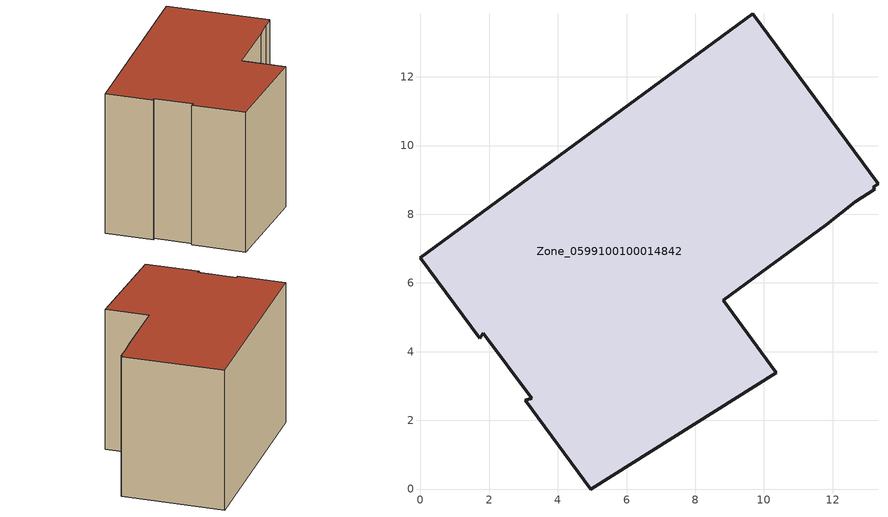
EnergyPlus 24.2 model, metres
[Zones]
Zone_0599100100014842
 floor ground (C_G): 0,6.73 9.68,13.83 13.32,8.89 13.19,8.78 13.22,8.73 12.66,8.37 11.82,7.7 8.81,5.5 10.36,3.39 4.95,0 3.05,2.58 3.23,2.65 1.83,4.54 1.72,4.39 z0
 wall outside (C_F): 3.05,2.58 4.95,0 10.36,3.39 8.81,5.5 11.82,7.7 12.66,8.37 13.22,8.73 13.19,8.78 13.32,8.89 9.68,13.83 0,6.73 1.72,4.39 1.83,4.54 3.23,2.65 3.05,2.58 z0:8.83
 roof outside (C_R): 13.22,8.73 13.19,8.78 13.32,8.89 9.68,13.83 0,6.73 1.72,4.39 1.83,4.54 3.23,2.65 3.05,2.58 4.95,0 10.36,3.39 8.81,5.5 11.82,7.7 12.66,8.37 z8.83
[BUILDING]
Pand.0599100100014842: North Axis=0; Terrain=City; Loads Convergence Tolerance Value=0.04; Temperature Convergence Tolerance Value=0.4; Solar Distribution=FullExterior; Maximum Number of Warmup Days=25; Minimum Number of Warmup Days=1
[Site:Location]
Rotterdam.The.Hague.AP_ZH_NLD Design_Conditions: Latitude=51.96; Longitude=4.45; Time Zone=1; Elevation=-4.5
[SITE:GROUNDTEMPERATURE:BUILDINGSURFACE]
18, 18, 18, 18, 18, 18, 18, 18, 18, 18, 18, 18
[MATERIAL] Thermal Absorptance=0.9; Solar Absorptance=0.7; Visible Absorptance=0.7
Name | Roughness | Thickness | Conductivity | Density | Specific Heat
G.TC.2015-2018 | MediumSmooth | 0.15 | 0.0428571 | 540 | 1210
F.TC.2015-2018 | Rough | 0.3 | 0.0666667 | 1920 | 840
R.TC.2015-2018 | MediumRough | 0.2 | 0.0333333 | 1500 | 1000
[CONSTRUCTION]
C_G: G.TC.2015-2018
C_F: F.TC.2015-2018
C_R: R.TC.2015-2018
[ZONE]
Zone_0599100100014842: Type=1; Multiplier=1; Ceiling Height=Autocalculate; Volume=Autocalculate; Floor Area=autocalculate; Part of Total Floor Area=Yes
[ZONEINFILTRATION:DESIGNFLOWRATE]
Infil_Zone_0599100100014842: Zone or ZoneList or Space or SpaceList=Zone_0599100100014842; Schedule=AlwaysOn; Design Flow Rate Calculation Method=Flow/Area; Flow Rate per Floor Area=0.0015; Constant Term Coefficient=1; Temperature Term Coefficient=0; Velocity Term Coefficient=0; Velocity Squared Term Coefficient=0
[HVACTEMPLATE:ZONE:IDEALLOADSAIRSYSTEM]
Zone_0599100100014842: Maximum Heating Supply Air Temperature=50; Minimum Cooling Supply Air Temperature=13; Maximum Heating Supply Air Humidity Ratio=0.0156; Minimum Cooling Supply Air Humidity Ratio=0.0077; Heating Limit=NoLimit; Cooling Limit=NoLimit; Dehumidification Control Type=ConstantSensibleHeatRatio; Cooling Sensible Heat Ratio=0.7; Dehumidification Setpoint=60; Humidification Control Type=None; Humidification Setpoint=30; Outdoor Air Method=None; Outdoor Air Flow Rate per Person=0.00944; Outdoor Air Flow Rate per Zone Floor Area=0; Outdoor Air Flow Rate per Zone=0; Demand Controlled Ventilation Type=None; Outdoor Air Economizer Type=NoEconomizer; Heat Recovery Type=None; Sensible Heat Recovery Effectiveness=0.7; Latent Heat Recovery Effectiveness=0.65
[ZONECONTROL:THERMOSTAT]
ThermostatControl_Zone_0599100100014842: Zone or ZoneList=Zone_0599100100014842; Control Type Schedule=DualSetpointControlType; Control 1=Thermostat_Zone_0599100100014842; Temperature Difference Between Cutout And Setpoint=0
[THERMOSTATSETPOINT:DUALSETPOINT]
Thermostat_Zone_0599100100014842: Heating Setpoint Temperature Schedule=HeatingSetpoint_Zone_0599100100014842; Cooling Setpoint Temperature Schedule=CoolingSetpoint_Zone_0599100100014842
[SCHEDULE:COMPACT]
HeatingSetpoint_Zone_0599100100014842: Through: 12/31, For: AllDays, Until: 24:00, 21
CoolingSetpoint_Zone_0599100100014842: Through: 12/31, For: AllDays, Until: 24:00, 24
DualSetpointControlType: Through: 12/31, For: AllDays, Until: 24:00, 4
AlwaysOn: Through: 12/31, For: AllDays, Until: 24:00, 1
